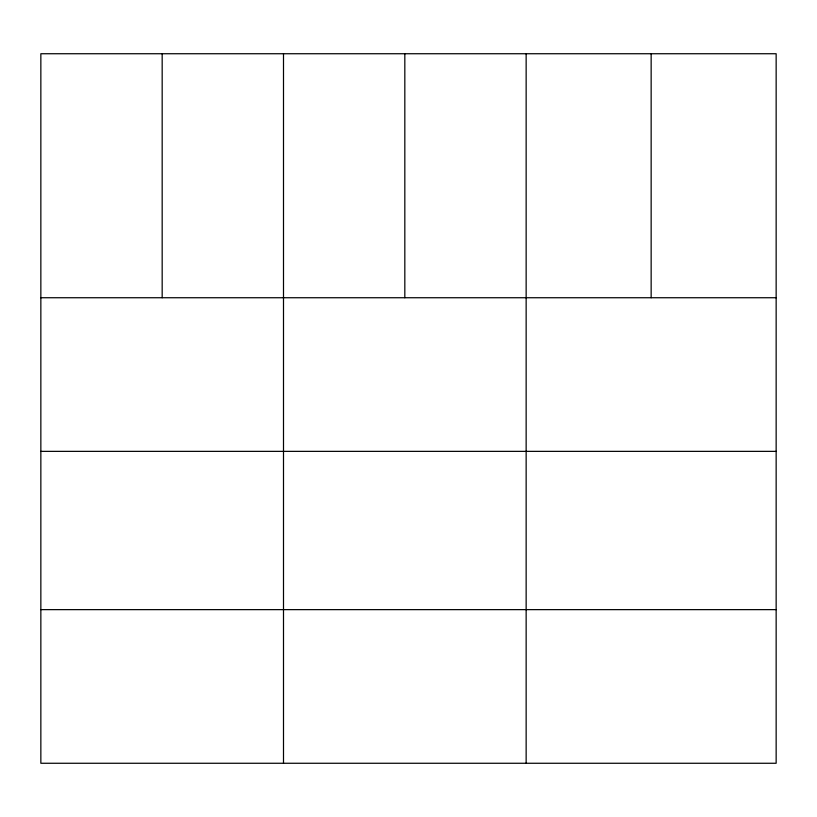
<?xml version="1.0" encoding="UTF-8"?>
<svg xmlns="http://www.w3.org/2000/svg" width="817" height="817" viewBox="0 0 817 817"><rect width="100%" height="100%" fill="white"/><g stroke="black" fill="none" stroke-linecap="round" stroke-linejoin="round"><path stroke-width="1.23" d="M776.15 451.362L776.15 53.738L40.85 53.738L40.85 763.262L776.15 763.262L776.15 451.362L40.85 451.362M40.85 297.735L776.15 297.735M40.85 609.635L776.15 609.635M651.149 53.738L651.149 297.735M526.148 53.738L526.148 763.262M404.823 53.738L404.823 297.735M283.499 53.738L283.499 763.262M162.175 53.738L162.175 297.735"/></g></svg>
